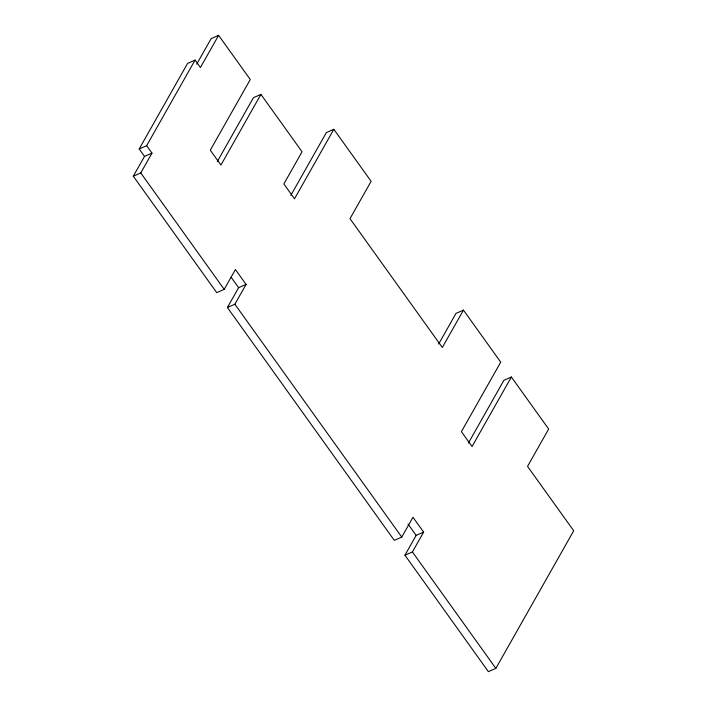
<?xml version="1.0" encoding="UTF-8"?>
<svg xmlns="http://www.w3.org/2000/svg" width="707" height="707" viewBox="0 0 707 707"><rect width="100%" height="100%" fill="white"/><g stroke="black" fill="none" stroke-linecap="round" stroke-linejoin="round"><path stroke-width="1.06" d="M144.511 156.397L139.182 148.965L187.611 63.365L195.079 60.086L200.408 67.519L218.613 35.35L250.269 79.52L210.288 150.184L220.946 165.049L260.918 94.385L302.057 151.775L283.852 183.944L294.51 198.808L333.837 129.293L371.122 181.319L349.992 218.657L442.317 347.473L463.447 310.134L500.733 362.152L461.397 431.668L472.055 446.524L511.382 377.017L548.667 429.034L527.537 466.381L573.704 530.78L495.854 668.371L488.387 671.65L404.943 555.225L416.158 535.402L423.626 532.124L412.968 517.259L401.762 537.081L394.294 540.36L227.398 307.501L238.613 287.678L246.08 284.408L235.422 269.544L224.207 289.366L216.74 292.636L133.296 176.211L144.511 156.397L151.978 153.119L146.649 145.686L195.079 60.086M196.687 64.169L211.146 38.629L218.613 35.35M133.296 176.211L140.764 172.941L151.978 153.119M217.261 161.638L253.451 97.663L260.918 94.385M290.807 195.415L326.369 132.571L333.837 129.293M227.398 307.501L234.865 304.231L246.08 284.408M438.64 344.044L455.98 313.404L463.447 310.134M468.361 443.139L503.914 380.286L511.382 377.017M404.943 555.225L412.411 551.946L423.626 532.124M139.182 148.965L146.649 145.686M231.092 277.188L238.613 287.678M408.01 524.037L416.158 535.402M140.764 172.941L224.207 289.366M234.865 304.231L401.762 537.081M412.411 551.946L495.854 668.371"/></g></svg>
